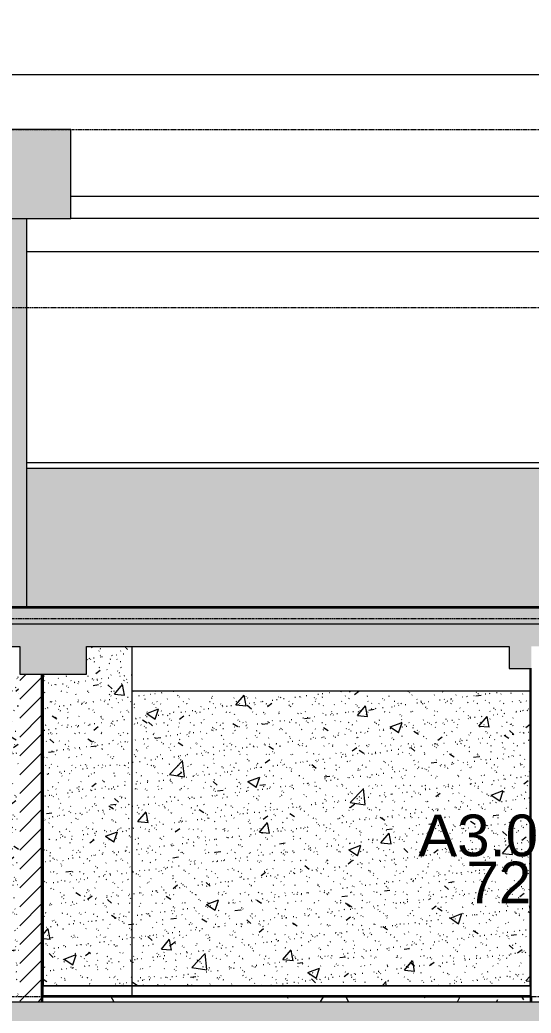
# Model space of a CAD drawing. Header units: millimetres. Extents: x 3451 to 201731, y -8641 to 35300.
# Drawn here: x 167092 to 171691, y 25850 to 34787 of the extents above; entities that cross this region are included whole.
import ezdxf

# ---------------------------------------------------------------- set-up
doc = ezdxf.new("R2010")
doc.units = ezdxf.units.MM
doc.linetypes.add('Centre', pattern=[31.75, 6.35, -4.7625, 15.875, -4.7625])
for name, color, linetype, lineweight in [('0-2', 50, 'Continuous', 5), ('A-ANNO-DIMS', 211, 'Continuous', 9), ('A-ANNO-DIMS-150', 211, 'Continuous', 9), ('A-AREA-IDEN', 2, 'Continuous', 9), ('A-CLNG', 13, 'Continuous', 9), ('A-DETL-GENF-1', 7, 'Continuous', 9), ('A-DETL-THIN', 151, 'Continuous', 9), ('A-FLOR-1', 10, 'Continuous', 35), ('A-FLOR-2', 7, 'Continuous', 9), ('A-FLOR-3', 192, 'Continuous', 35), ('A-FLOR-HRAL', 11, 'Continuous', 9), ('A-FLOR-HRAL-1', 253, 'Continuous', 9), ('A-FLOR-HRAL-2', 53, 'Continuous', 18), ('A-FLOR-LEVL-2', 51, 'Centre', 9), ('A-FLOR-PATT-3', 8, 'Continuous', 9), ('A-FLOR-PATT-4', 67, 'Continuous', 9), ('A-WALL', 113, 'Continuous', 9), ('A-WALL-1', 113, 'Continuous', 25), ('A-WALL-3', 7, 'Continuous', 9), ('A-WALL-PATT-1', 7, 'Continuous', 9), ('A-WALL-PATT-2', 9, 'Continuous', 9), ('A-WALL-PATT-3', 111, 'Continuous', 5), ('A-WALL-PATT-4', 111, 'Continuous', 9), ('I-WALL', 2, 'Continuous', 9), ('I-WALL-1', 7, 'Continuous', 9), ('I-WALL-3', 250, 'Continuous', 25), ('S-BEAM-3', 7, 'Continuous', 9)]:
    doc.layers.add(name, color=color, linetype=linetype, lineweight=lineweight)
doc.styles.add('Arial_1', font='arial.ttf', dxfattribs={"height": 375})
doc.styles.add('UTM Avo', font='', dxfattribs={"width": 0.9, "height": 375})
doc.styles.get('UTM Avo').set_extended_font_data('UTM Avo')
doc.dimstyles.new('1_Dim_chi_tiet_2_5', dxfattribs={"dimscale": 304.8, "dimtxt": 374.737856, "dimasz": 0.590551, "dimexe": 0.492126, "dimexo": 0.0625, "dimgap": 0.049213, "dimtad": 1, "dimdec": 0, "dimrnd": 5, "dimzin": 0, "dimdsep": 46, "dimtxsty": 'UTM Avo', "dimblk1": 'OBLIQUE', "dimblk2": 'OBLIQUE', "dimsah": 1, "dimcen": 0.09, "dimdle": 0.492126, "dimazin": 0, "dimtfac": 1, "dimtdec": 4, "dimtix": 1, "dimtmove": 0, "dimatfit": 3, "dimfxl": 0.984252, "dimfxlon": 1, "dimtvp": 1, "dimtolj": 1, "dimtzin": 0, "dimarcsym": 2})
pattern_1 = [(50, (-51987.05, 14125), (1093.104, -95.634), [114.3, -1257.3]), (355, (-51987, 14125), (-211.457, 1146.34), [91.44, -1005.84]), (100.451, (-51896, 14117), (881.656, 1050.7), [97.14, -1068.54]), (46.184, (-51987, 14429.8), (1626.475, -252.26), [171.45, -1885.95]), (96.636, (-51851.5, 14408.8), (1424.42, 1484.57), [145.71, -1602.81]), (351.184, (-51987, 14429.8), (1424.43, 1484.55), [137.16, -1508.76]), (21, (-51834.65, 14353.6), (909.686, -613.59), [114.3, -1257.3]), (326, (-51834.7, 14353.6), (370.81, 1105.13), [91.44, -1005.84]), (71.451, (-51758.8, 14302.5), (1280.503, 491.528), [97.14, -1068.54]), (37.5, (-51987.05, 14125), (18.5313, 507.33), [50.292, -943.356, 50.292, -970.788, -1009.65]), (37.5, (-51987.05, 14125), (18.5313, 507.33), [-2014.728, 50.292, -959.358]), (7.5, (-51987.05, 14125), (400.918, 601.084), [50.292, -531.876, 50.292, -920.496, -384.81]), (7.5, (-51987.05, 14125), (400.918, 601.084), [-1552.956, 50.292, -334.518]), (327.5, (-52326.9, 14125), (813.545, -34.374), [50.292, -330.708, 50.292, -1138.428, -1577.34]), (327.5, (-52326.9, 14125), (813.545, -34.374), [-1569.72, 50.292, -1527.048]), (317.5, (-52479.3, 14125), (888.775, 152.56), [50.292, -445.008, 50.292, -739.14, -1120.14]), (317.5, (-52479.3, 14125), (888.775, 152.56), [-1284.732, 50.292, -1069.848])]
pattern_2 = [(37.5, (-51987.05, 14125), (-4.79953, 146.8239), [5.029, -110.795, 5.029, -124.511, -123.825]), (37.5, (-51987.05, 14125), (-4.79953, 146.8239), [-245.364, 5.029, -118.796]), (7.5, (-51987.05, 14125), (134.8574, 215.0472), [5.029, -57.455, 5.029, -99.365, -40.005]), (7.5, (-51987.05, 14125), (134.8574, 215.0472), [-166.878, 5.029, -34.976]), (327.5, (-52080.78, 14125), (237.29776, 0.4316), [5.029, -33.071, 5.029, -132.131, -179.07]), (327.5, (-52080.78, 14125), (237.29776, 0.4316), [-175.26, 5.029, -174.041]), (317.5, (-52080.78, 14125), (229.067, 66.8792), [5.029, -14.021, 5.029, -84.887, -102.87]), (317.5, (-52080.78, 14125), (229.067, 66.8792), [-108.966, 5.029, -97.841])]

# ---------------------------------------------------------------- blocks, each defined once
blk = doc.blocks.new('NCV_TKTC_KET CAU_rvt-2-TKCS_MẶT CẮT D')
at = {"layer": 'A-FLOR-2'}
for p, q in [((-33076.9, 33200), (-25337.4, 33200)), ((-25337.4, 33000), (-33076.9, 33000))]:
    blk.add_line(p, q, dxfattribs=at)
at = {"layer": 'S-BEAM-3'}
for p, q in [((-25700.4, 32700), (-33476.9, 32700)), ((-32526.9, 28750), (-28946.9, 28750))]:
    blk.add_line(p, q, dxfattribs=at)
blk = doc.blocks.new('Railing - Railing-950490-TKCS_MẶT CẮT D')
at = {"layer": 'A-FLOR-HRAL-1'}
for p, q in [((-33326.9, 22695), (-32526.9, 22695)), ((-32526.9, 22600), (-32526.9, 22695)), ((-32526.9, 22695), (-28946.9, 22695))]:
    blk.add_line(p, q, dxfattribs=at)
at = {"layer": 'A-FLOR-HRAL-2'}
for p, q in [((-33326.9, 22695), (-33336.9, 22695)), ((-33336.9, 22695), (-33336.9, 22600)), ((-33326.9, 22600), (-33326.9, 22695)), ((-28936.9, 22695), (-28946.9, 22695)), ((-28946.9, 22695), (-28946.9, 22600)), ((-28936.9, 22600), (-28936.9, 22695)), ((-33336.9, 22600), (-33326.9, 22600)), ((-28946.9, 22600), (-28936.9, 22600))]:
    blk.add_line(p, q, dxfattribs=at)
blk = doc.blocks.new('NCV_TKTC_TANG 6 - 8_rvt-5-TKCS_MẶT CẮT D')
at = {"layer": 'A-FLOR-PATT-4'}
h = blk.add_hatch(dxfattribs=at)
h.set_pattern_fill('FP_33', color=256, style=0, pattern_type=2)
h.set_pattern_definition([(0, (-51987.05, 14125), (609.6, 152.4), [50.292, -406.908, 50.292, -406.908, -2438.4]), (0, (-51987.05, 14125), (609.6, 152.4), [-914.4, 50.292, -864.108, 50.292, -406.908, -1066.8]), (0, (-51987.05, 14125), (609.6, 152.4), [-2286, 50.292, -254.508, 50.292, -711.708]), (120, (-51758.45, 14201.2), (-436.7823, 451.7291), [50.292, -406.908, 50.292, -2845.308]), (120, (-51758.45, 14201.2), (-436.7823, 451.7291), [-507.492, -406.908, 50.292, -864.108, -1524]), (120, (-51758.45, 14201.2), (-436.7823, 451.7291), [-1828.8, 50.292, -406.908, 50.292, -1016.508]), (120, (-51758.45, 14201.2), (-436.7823, 451.7291), [-2336.292, -254.508, 50.292, -711.708]), (240, (-51682.25, 14506), (-172.8177, -604.1291), [50.292, -406.908, 50.292, -406.908, -2438.4]), (240, (-51682.25, 14506), (-172.8177, -604.1291), [-914.4, 50.292, -864.108, 50.292, -406.908, -1066.8]), (240, (-51682.25, 14506), (-172.8177, -604.1291), [-2286, 50.292, -254.508, 50.292, -711.708])])
h.paths.add_polyline_path([(-33000.6, 25950), (-28936.9, 25950), (-28936.9, 26000), (-33336.9, 26000), (-33336.9, 25950)])
at = {"layer": 'A-WALL-PATT-1'}
h = blk.add_hatch(dxfattribs=at)
h.set_pattern_fill('FP_40', color=256, style=0, pattern_type=2)
h.set_pattern_definition([(45, (-51987.05, 14125), (-79.5495, 79.5495), [])])
h.paths.add_polyline_path([(-28946.9, 26100), (-28936.9, 26100), (-28936.9, 28950), (-28946.9, 28950), (-28946.9, 26495.4)])
at = {"layer": 'A-WALL-PATT-2'}
h = blk.add_hatch(dxfattribs=at)
h.set_pattern_fill('FP_35', color=256, style=0, pattern_type=2)
h.set_pattern_definition(pattern_1)
h.paths.add_polyline_path([(-32526.9, 26100), (-32526.9, 29150), (-32935.3, 29150), (-32936.5, 28900), (-33326.9, 28900), (-33326.9, 26100), (-33000.6, 26100)])
h = blk.add_hatch(dxfattribs=at)
h.set_pattern_fill('FP_36', color=256, style=0, pattern_type=2)
h.set_pattern_definition(pattern_2)
h.paths.add_polyline_path([(-32526.9, 26100), (-32526.9, 29150), (-32935.3, 29150), (-32936.5, 28900), (-33326.9, 28900), (-33326.9, 26100), (-33000.6, 26100)])
h = blk.add_hatch(dxfattribs=at)
h.set_pattern_fill('FP_35', color=256, style=0, pattern_type=2)
h.set_pattern_definition(pattern_1)
h.paths.add_polyline_path([(-29735.2, 26100), (-28946.9, 26100), (-28946.9, 28750), (-32526.9, 28750), (-32526.9, 26100), (-31041.3, 26100)])
h = blk.add_hatch(dxfattribs=at)
h.set_pattern_fill('FP_36', color=256, style=0, pattern_type=2)
h.set_pattern_definition(pattern_2)
h.paths.add_polyline_path([(-29735.2, 26100), (-28946.9, 26100), (-28946.9, 28750), (-32526.9, 28750), (-32526.9, 26100), (-31041.3, 26100)])
at = {"layer": 'A-FLOR-1'}
for p, q in [((-28936.9, 26000), (-33336.9, 26000)), ((-33336.9, 26000), (-33336.9, 25950)), ((-28936.9, 25950), (-28936.9, 26000))]:
    blk.add_line(p, q, dxfattribs=at)
at = {"layer": 'A-WALL-3'}
blk.add_line((-28936.9, 26100), (-28936.9, 28950), dxfattribs=at)
at = {"layer": 'I-WALL-1'}
for p, q in [((-32526.9, 26100), (-32526.9, 29150)), ((-33326.9, 28900), (-33326.9, 26100)), ((-33326.9, 26100), (-32526.9, 26100)), ((-32526.9, 26100), (-28946.9, 26100))]:
    blk.add_line(p, q, dxfattribs=at)
at = {"layer": 'I-WALL-3'}
for p, q in [((-28946.9, 28950), (-28946.9, 26100)), ((-28946.9, 26100), (-28936.9, 26100))]:
    blk.add_line(p, q, dxfattribs=at)
at = {"layer": 'A-FLOR-HRAL'}
blk.add_blockref('Railing - Railing-950490-TKCS_MẶT CẮT D', (0, 3400), dxfattribs=at)
blk = doc.blocks.new('DIMBLOCK109-TKCS_MẶT CẮT D')
at = {"layer": 'A-ANNO-DIMS-150'}
for p, q in [((155890.8, 33993.8), (155890.8, 34443.8)), ((176090.9, 33993.8), (176090.9, 34443.8)), ((155740.8, 34293.8), (176240.9, 34293.8)), ((155890.8, 34293.8), (155890.8, 33993.8)), ((176090.9, 34293.8), (176090.9, 33993.8))]:
    blk.add_line(p, q, dxfattribs=at)
at = {"layer": 'A-ANNO-DIMS-150', "lineweight": 25}
for p, q in [((155890.8, 34293.8), (155980.8, 34383.8)), ((176090.9, 34293.8), (176180.9, 34383.8)), ((155890.8, 34293.8), (155800.8, 34203.8)), ((176090.9, 34293.8), (176000.9, 34203.8))]:
    blk.add_line(p, q, dxfattribs=at)
at = {"layer": 'A-ANNO-DIMS-150', "color": 0, "insert": (165349, 34781), "char_height": 375, "width": 1540.589, "attachment_point": 1, "line_spacing_factor": 1.110334, "style": 'UTM Avo'}
blk.add_mtext('20200', dxfattribs=at)
blk = doc.blocks.new('_Oblique')
at = {"color": 0, "linetype": 'ByBlock', "lineweight": -2}
blk.add_line((-0.5, -0.5), (0.5, 0.5), dxfattribs=at)

msp = doc.modelspace()

# ---------------------------------------------------------------- hatches: boundary and pattern name
at = {"layer": 'A-DETL-GENF-1'}
h = msp.add_hatch(color=256, dxfattribs=at)
h.paths.add_polyline_path([(160390.5, 28750), (160692.2, 28750), (160692.2, 29150), (167092.5, 29150), (167092.5, 28900), (167692.5, 28900), (167692.5, 29150), (171492.9, 29150), (171492.9, 28950), (171692.9, 28950), (171692.9, 29150), (175790.9, 29150), (175790.9, 28750), (176090.9, 28750), (176090.9, 29350), (155092.5, 29350), (155092.5, 29550), (151265.9, 29550), (151265.9, 29150), (151465.9, 29150), (151465.9, 29350), (154892.5, 29350), (154892.5, 28950), (155092.5, 28950), (155092.5, 29150), (156090.8, 29150), (156090.8, 28750), (156392.5, 28750), (156392.5, 29150), (160390.5, 29150), (160390.5, 28962.9)])
h.paths.add_polyline_path([(122565.4, 28750), (122694.6, 28750), (122694.6, 29550), (122392.5, 29550), (122392.5, 28750)])
h.paths.add_polyline_path([(138744.6, 28750), (139044.6, 28750), (139044.6, 29150), (143794.6, 29150), (143794.6, 28950), (143994.6, 28950), (143994.6, 29150), (146969.9, 29150), (146969.9, 28750), (147269.9, 28750), (147269.9, 29150), (148965.9, 29150), (148965.9, 28950), (149165.9, 28951.3), (149165.9, 29550), (148967.5, 29550), (148967.5, 29350), (129192.5, 29350), (129192.5, 29550), (126628.8, 29550), (126628.8, 28950), (126828.8, 28950), (126828.8, 29350), (128244.5, 29350), (128244.5, 28950), (128444.5, 28950), (128444.5, 29350), (128994.6, 29350), (128994.6, 28950), (129194.6, 28950), (129194.6, 29150), (130594.7, 29150), (130594.7, 28750), (130894.7, 28750), (130894.7, 29150), (135595.5, 29150), (135595.5, 28950), (135794.6, 28950), (135794.6, 29150), (138744.6, 29150), (138744.6, 28962.9)])
h.paths.add_polyline_path([(151265.9, 30250), (151465.9, 30250), (151465.9, 30750), (148965.9, 30750), (148965.9, 30250), (149165.9, 30250), (149165.9, 30600), (151265.9, 30600)])
h = msp.add_hatch(color=256, dxfattribs=at)
h.paths.add_polyline_path([(160443.5, 25350), (160692.2, 25350), (160692.2, 25750), (167092.5, 25750), (167092.5, 25500), (167692.5, 25500), (167692.5, 25750), (171492.9, 25750), (171492.9, 25550), (171692.9, 25550), (171692.9, 25750), (175790.9, 25750), (175790.9, 25350), (176090.9, 25350), (176090.9, 25950), (151265.9, 25948.3), (151265.9, 25550), (151465.9, 25550), (151465.9, 25750), (154892.5, 25750), (154892.5, 25550), (155092.5, 25550), (155092.5, 25750), (156090.8, 25750), (156090.8, 25350), (156392.5, 25350), (156392.5, 25750), (160390.5, 25750), (160390.5, 25350)])
h.paths.add_polyline_path([(130894.7, 25350), (130894.7, 25750), (135595.5, 25750), (135595.5, 25550), (135794.6, 25550), (135794.6, 25750), (138744.6, 25750), (138744.6, 25350), (139044.6, 25350), (139044.6, 25750), (143794.6, 25750), (143794.6, 25550), (143994.6, 25550), (143994.6, 25750), (146969.9, 25750), (146969.9, 25350), (147269.9, 25350), (147269.9, 25750), (148965.9, 25750), (148965.9, 25550), (149165.9, 25551.3), (149165.9, 25950), (128994.6, 25950), (128994.6, 25550), (129194.6, 25550), (129194.6, 25750), (130594.7, 25750), (130594.7, 25350)])
h.paths.add_polyline_path([(122694.6, 25350), (122694.6, 25950), (122392.5, 25950), (122392.5, 25350)])
h.paths.add_polyline_path([(126628.8, 25550), (126828.8, 25550), (126828.8, 25750), (128244.5, 25750), (128244.5, 25550), (128444.5, 25550), (128443, 25950), (126628.8, 25950)])
at = {"layer": 'A-FLOR-PATT-3'}
h = msp.add_hatch(dxfattribs=at)
h.set_pattern_fill('FP_33', color=256, style=0, pattern_type=2)
h.set_pattern_definition([(0, (148640.78, 14125), (609.6, 152.4), [50.292, -406.908, 50.292, -406.908, -2438.4]), (0, (148640.78, 14125), (609.6, 152.4), [-914.4, 50.292, -864.108, 50.292, -406.908, -1066.8]), (0, (148640.78, 14125), (609.6, 152.4), [-2286, 50.292, -254.508, 50.292, -711.708]), (120, (148869.38, 14201.2), (-436.7823, 451.7291), [50.292, -406.908, 50.292, -2845.308]), (120, (148869.38, 14201.2), (-436.7823, 451.7291), [-507.492, -406.908, 50.292, -864.108, -1524]), (120, (148869.38, 14201.2), (-436.7823, 451.7291), [-1828.8, 50.292, -406.908, 50.292, -1016.508]), (120, (148869.38, 14201.2), (-436.7823, 451.7291), [-2336.292, -254.508, 50.292, -711.708]), (240, (148945.58, 14506), (-172.8177, -604.1291), [50.292, -406.908, 50.292, -406.908, -2438.4]), (240, (148945.58, 14506), (-172.8177, -604.1291), [-914.4, 50.292, -864.108, 50.292, -406.908, -1066.8]), (240, (148945.58, 14506), (-172.8177, -604.1291), [-2286, 50.292, -254.508, 50.292, -711.708])])
h.paths.add_polyline_path([(129192.5, 29350), (148965.9, 29350), (148965.9, 29500), (129192.5, 29500), (129192.5, 29350.6)])
h.paths.add_polyline_path([(175890.9, 29350), (175890.9, 29500), (155092.5, 29500), (155092.5, 29350), (175790.9, 29350)])
at = {"layer": 'A-WALL-PATT-3'}
for points in [[(167140.9, 29500), (167140.9, 33000), (167000.9, 33000), (167000.9, 29500), (167008.1, 29500)], [(167140.9, 29500), (167150.9, 29500), (167150.9, 33000), (167140.9, 33000), (167140.9, 31430.3)], [(173504.9, 29500), (174927.4, 29500), (174927.4, 30750), (167150.9, 30749.9), (167150.9, 29500), (171030.9, 29500)]]:
    msp.add_hatch(color=256, dxfattribs=at).paths.add_polyline_path(points)
at = {"layer": 'A-WALL-PATT-4'}
msp.add_hatch(color=256, dxfattribs=at).paths.add_polyline_path([(165668.1, 33000), (167550.9, 33000), (167550.9, 33800), (162830.9, 33800), (162830.9, 33000), (164361.9, 33000)])
h = msp.add_hatch(dxfattribs=at)
h.set_pattern_fill('FP_35', color=256, style=0, pattern_type=2)
h.set_pattern_definition([(50, (148640.8, 14125), (1093.104, -95.634), [114.3, -1257.3]), (355, (148640.8, 14125), (-211.457, 1146.34), [91.44, -1005.84]), (100.451, (148731.9, 14117), (881.656, 1050.7), [97.14, -1068.54]), (46.184, (148640.8, 14429.8), (1626.475, -252.26), [171.45, -1885.95]), (96.636, (148776.3, 14408.8), (1424.42, 1484.57), [145.71, -1602.81]), (351.184, (148640.8, 14429.8), (1424.43, 1484.55), [137.16, -1508.76]), (21, (148793.2, 14353.6), (909.686, -613.59), [114.3, -1257.3]), (326, (148793.2, 14353.6), (370.81, 1105.13), [91.44, -1005.84]), (71.451, (148869, 14302.5), (1280.503, 491.528), [97.14, -1068.54]), (37.5, (148640.8, 14125), (18.5313, 507.33), [50.292, -943.356, 50.292, -970.788, -1009.65]), (37.5, (148640.8, 14125), (18.5313, 507.33), [-2014.728, 50.292, -959.358]), (7.5, (148640.8, 14125), (400.918, 601.084), [50.292, -531.876, 50.292, -920.496, -384.81]), (7.5, (148640.8, 14125), (400.918, 601.084), [-1552.956, 50.292, -334.518]), (327.5, (148300.93, 14125), (813.545, -34.374), [50.292, -330.708, 50.292, -1138.428, -1577.34]), (327.5, (148300.93, 14125), (813.545, -34.374), [-1569.72, 50.292, -1527.048]), (317.5, (148148.5, 14125), (888.775, 152.56), [50.292, -445.008, 50.292, -739.14, -1120.14]), (317.5, (148148.5, 14125), (888.775, 152.56), [-1284.732, 50.292, -1069.848])])
h.paths.add_polyline_path([(167080.9, 26000), (167080.9, 28500), (167000.9, 28500), (167000.9, 26000)])
h.paths.add_polyline_path([(170892.6, 26095), (171030.9, 26095), (171030.9, 26100), (168232.5, 26100), (168232.5, 26095), (169586.5, 26095)])
h.paths.add_polyline_path([(167300.9, 28200), (167300.9, 28500), (167290.9, 28500), (167290.9, 28200)])
h.paths.add_polyline_path([(167290.9, 28550), (167300.9, 28550), (167300.9, 28900), (167290.9, 28900)])
h.paths.add_polyline_path([(167000.9, 28550), (167080.9, 28550), (167080.9, 28900), (167000.9, 28900)])
h = msp.add_hatch(dxfattribs=at)
h.set_pattern_fill('FP_36', color=256, style=0, pattern_type=2)
h.set_pattern_definition([(37.5, (148640.78, 14125), (-4.79953, 146.8239), [5.029, -110.795, 5.029, -124.511, -123.825]), (37.5, (148640.78, 14125), (-4.79953, 146.8239), [-245.364, 5.029, -118.796]), (7.5, (148640.78, 14125), (134.8574, 215.0472), [5.029, -57.455, 5.029, -99.365, -40.005]), (7.5, (148640.78, 14125), (134.8574, 215.0472), [-166.878, 5.029, -34.976]), (327.5, (148547.06, 14125), (237.29776, 0.4316), [5.029, -33.071, 5.029, -132.131, -179.07]), (327.5, (148547.06, 14125), (237.29776, 0.4316), [-175.26, 5.029, -174.041]), (317.5, (148547.06, 14125), (229.067, 66.8792), [5.029, -14.021, 5.029, -84.887, -102.87]), (317.5, (148547.06, 14125), (229.067, 66.8792), [-108.966, 5.029, -97.841])])
h.paths.add_polyline_path([(167080.9, 26000), (167080.9, 28500), (167000.9, 28500), (167000.9, 26000)])
h.paths.add_polyline_path([(170892.6, 26095), (171030.9, 26095), (171030.9, 26100), (168232.5, 26100), (168232.5, 26095), (169586.5, 26095)])
h.paths.add_polyline_path([(167300.9, 28200), (167300.9, 28500), (167290.9, 28500), (167290.9, 28200)])
h.paths.add_polyline_path([(167290.9, 28550), (167300.9, 28550), (167300.9, 28900), (167290.9, 28900)])
h.paths.add_polyline_path([(167000.9, 28550), (167080.9, 28550), (167080.9, 28900), (167000.9, 28900)])
h = msp.add_hatch(dxfattribs=at)
h.set_pattern_fill('FP_32', color=256, style=0, pattern_type=2)
h.set_pattern_definition([(45, (148640.78, 14125), (-84.8528, 84.8528), [])])
h.paths.add_polyline_path([(167290.9, 25950), (167290.9, 28900), (167092.5, 28900), (167092.5, 25950)])

# ---------------------------------------------------------------- linework, layer by layer
at = {"layer": 'A-CLNG'}
for p, q in [((167290.9, 28550), (167300.9, 28550)), ((167300.9, 28500), (167290.9, 28500))]:
    msp.add_line(p, q, dxfattribs=at)
at = {"layer": 'A-DETL-THIN'}
for p, q in [((176090.9, 29350), (155092.5, 29350)), ((160692.2, 29150), (167092.5, 29150)), ((167092.5, 29150), (167092.5, 28900)), ((167692.5, 28900), (167692.5, 29150)), ((167692.5, 29150), (171492.9, 29150)), ((171492.9, 29150), (171492.9, 28950)), ((167092.5, 28900), (167692.5, 28900)), ((171492.9, 28950), (171692.9, 28950)), ((176090.9, 25950), (152037.7, 25950))]:
    msp.add_line(p, q, dxfattribs=at)
at = {"layer": 'A-FLOR-3'}
msp.add_line((175890.9, 29500), (155092.5, 29500), dxfattribs=at)
at = {"layer": 'A-FLOR-LEVL-2'}
for p, q in [((106972.4, 33800), (198239.7, 33800)), ((106972.4, 32200), (198239.7, 32200)), ((106972.4, 29400), (198239.7, 29400)), ((106972.4, 26000), (198239.7, 26000))]:
    msp.add_line(p, q, dxfattribs=at)
at = {"layer": 'A-WALL'}
msp.add_line((174927.4, 30800), (167150.9, 30800), dxfattribs=at)
at = {"layer": 'A-WALL-1'}
msp.add_line((167290.9, 25950), (167290.9, 28900), dxfattribs=at)
at = {"layer": 'I-WALL'}
for p, q in [((167550.9, 33800), (162830.9, 33800)), ((167550.9, 33000), (167550.9, 33800)), ((162830.9, 33000), (167550.9, 33000)), ((167150.9, 33000), (167150.9, 29500)), ((174927.4, 30750), (167150.9, 30750)), ((167290.9, 28200), (167300.9, 28200)), ((168232.5, 26100), (168232.5, 26095)), ((171030.9, 26095), (171030.9, 26100))]:
    msp.add_line(p, q, dxfattribs=at)

# ---------------------------------------------------------------- block references
at = {"layer": '0-2'}
for name in ['NCV_TKTC_KET CAU_rvt-2-TKCS_MẶT CẮT D', 'NCV_TKTC_TANG 6 - 8_rvt-5-TKCS_MẶT CẮT D']:
    msp.add_blockref(name, (200627.8, 0), dxfattribs=at)

# ---------------------------------------------------------------- texts
at = {"layer": 'A-AREA-IDEN', "char_height": 375, "line_spacing_factor": 0.936439, "style": 'Arial_1'}
for s, insert, width, attachment_point in [('\\pt7.5,15,22.5,30,37.5,45,52.5,60,67.5,75,82.5,90,97.5,105,112.5,120,127.5,135,142.5,150,157.5,165,172.5,180,187.5,195,202.5,210,217.5,225,232.5,240;A3.08.11', (171724.7, 27256.2), 2094, 8), ('\\pt7.5,15,22.5,30,37.5,45,52.5,60,67.5,75,82.5,90,97.5,105,112.5,120,127.5,135,142.5,150,157.5,165,172.5,180,187.5,195,202.5,210,217.5,225,232.5,240;72 m²', (171779, 27025.6), 1359, 5)]:
    msp.add_mtext(s, dxfattribs=dict(at, insert=insert, width=width, attachment_point=attachment_point))

# ---------------------------------------------------------------- dimensions: what is measured, and where the dimension line sits
at = {"layer": 'A-ANNO-DIMS'}
dim = msp.add_linear_dim(base=(176090.9, 34293.8), p1=(155890.8, 33993.8), p2=(176090.9, 33993.8), dimstyle='1_Dim_chi_tiet_2_5', override={"dimpost": '<>', "dimfxl": 20200.050696}, dxfattribs=at)
dim.commit()
dim.dimension.update_dxf_attribs({"geometry": 'DIMBLOCK109-TKCS_MẶT CẮT D', "text_midpoint": (165990.9, 34502.9)})

doc.saveas('drawing.dxf')
